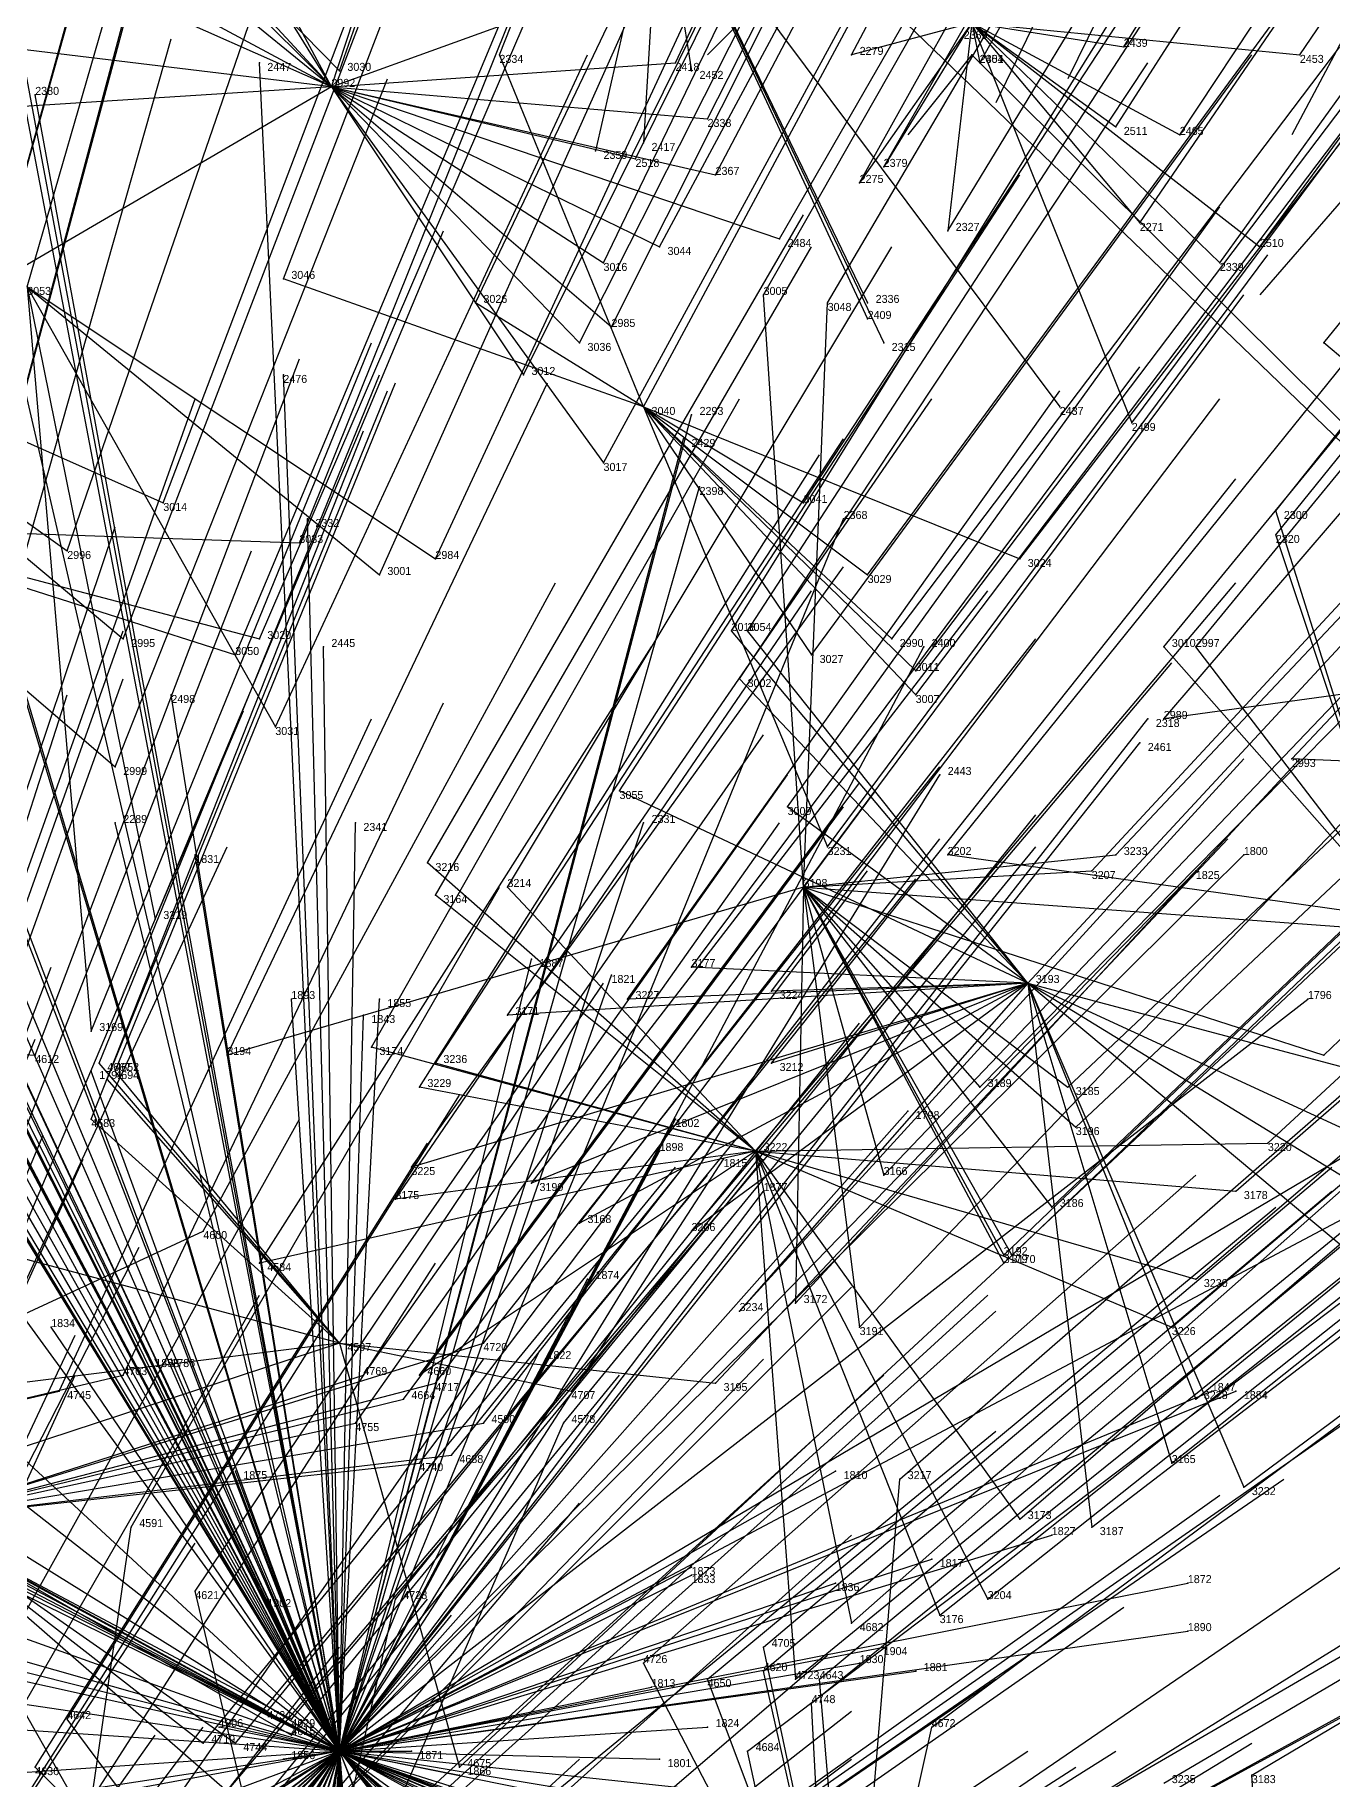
# Model space of a CAD drawing. Extents: x -0.5 to 0.59, y -0.5 to 0.58.
# Drawn here: x 0.089 to 0.251, y 0.1365 to 0.3545 of the extents above; entities that cross this region are included whole.
import ezdxf

# ---------------------------------------------------------------- set-up
doc = ezdxf.new("R2010")
doc.units = 0
for name, color, linetype in [('Facilities', 3, 'CONTINUOUS'), ('Facilities_lines', 3, 'CONTINUOUS'), ('Normals', 1, 'CONTINUOUS'), ('Source_points', 5, 'CONTINUOUS'), ('Text', 3, 'CONTINUOUS')]:
    doc.layers.add(name, color=color, linetype=linetype)

msp = doc.modelspace()

# ---------------------------------------------------------------- linework, layer by layer
at = {"layer": 'Facilities', "color": 3}
for p in [(0.126, 0.348, -0.926), (0.165, 0.308, -0.874), (0.185, 0.248, -0.774), (0.213, 0.236, -0.796), (0.179, 0.215, -0.7), (0.127, 0.191, -0.573), (0.127, 0.14, -1.25)]:
    msp.add_point(p, dxfattribs=at)
at = {"layer": 'Facilities_lines', "color": 3}
for p, q in [((0.126, 0.348, -0.926), (0.094, 0.408, -1.048)), ((0.126, 0.348, -0.926), (0.079, 0.399, -1.017)), ((0.082, 0.396, -1.011), (0.127, 0.35, -0.932)), ((0.126, 0.348, -0.926), (0.097, 0.395, -1.017)), ((0.126, 0.348, -0.926), (0.087, 0.387, -0.99)), ((0.126, 0.348, -0.926), (0.082, 0.384, -0.982)), ((0.126, 0.348, -0.926), (0.063, 0.376, -0.954)), ((0.167, 0.375, -1.25), (0.159, 0.34, -1.25)), ((0.167, 0.375, -1.25), (0.165, 0.341, -1.25)), ((0.167, 0.375, -1.25), (0.195, 0.316, -1.25)), ((0.167, 0.375, -1.25), (0.193, 0.321, -1.25)), ((0.167, 0.375, -1.25), (0.193, 0.319, -1.25)), ((0.167, 0.375, -1.25), (0.217, 0.308, -1.25)), ((0.167, 0.375, -1.25), (0.171, 0.35, -1.25)), ((0.344, 0.215, -1.25), (0.176, 0.377, -1.25)), ((0.126, 0.348, -0.926), (0.087, 0.369, -0.947)), ((0.126, 0.348, -0.926), (0.184, 0.369, -1.03)), ((0.127, 0.14, -1.25), (0.075, 0.365, -1.25)), ((0.127, 0.14, -1.25), (0.085, 0.365, -1.25)), ((0.127, 0.14, -1.25), (0.085, 0.36, -1.25)), ((0.206, 0.356, -1.028), (0.191, 0.352, -1.002)), ((0.206, 0.356, -1.028), (0.192, 0.336, -0.968)), ((0.206, 0.356, -1.028), (0.195, 0.338, -0.976)), ((0.206, 0.356, -1.028), (0.203, 0.33, -0.969)), ((0.206, 0.356, -1.028), (0.227, 0.331, -1.002)), ((0.206, 0.356, -1.028), (0.207, 0.351, -1.019)), ((0.206, 0.356, -1.028), (0.237, 0.326, -1.007)), ((0.206, 0.356, -1.028), (0.225, 0.353, -1.047)), ((0.206, 0.356, -1.028), (0.247, 0.352, -1.075)), ((0.206, 0.356, -1.028), (0.232, 0.342, -1.033)), ((0.206, 0.356, -1.028), (0.226, 0.306, -0.95)), ((0.206, 0.356, -1.028), (0.242, 0.328, -1.02)), ((0.206, 0.356, -1.028), (0.224, 0.343, -1.024)), ((0.126, 0.348, -0.926), (0.068, 0.355, -0.903)), ((0.127, 0.14, -1.25), (0.046, 0.353, -1.25)), ((0.127, 0.14, -1.25), (0.117, 0.351, -1.25)), ((0.126, 0.348, -0.926), (0.169, 0.351, -0.973)), ((0.165, 0.308, -0.874), (0.147, 0.352, -0.953)), ((0.344, 0.215, -1.25), (0.206, 0.352, -1.25)), ((0.126, 0.348, -0.926), (0.066, 0.313, -0.799)), ((0.126, 0.348, -0.926), (0.079, 0.345, -0.886)), ((0.127, 0.14, -1.25), (0.089, 0.347, -1.25)), ((0.126, 0.348, -0.926), (0.174, 0.337, -0.948)), ((0.126, 0.348, -0.926), (0.173, 0.344, -0.962)), ((0.126, 0.348, -0.926), (0.182, 0.329, -0.939)), ((0.126, 0.348, -0.926), (0.164, 0.339, -0.94)), ((0.126, 0.348, -0.926), (0.161, 0.318, -0.891)), ((0.126, 0.348, -0.926), (0.15, 0.312, -0.866)), ((0.126, 0.348, -0.926), (0.16, 0.326, -0.907)), ((0.126, 0.348, -0.926), (0.16, 0.301, -0.852)), ((0.126, 0.348, -0.926), (0.157, 0.316, -0.882)), ((0.126, 0.348, -0.926), (0.167, 0.328, -0.92)), ((0.127, 0.14, -1.25), (0.022, 0.339, -1.25)), ((0.127, 0.14, -1.25), (0.035, 0.336, -1.25)), ((0.127, 0.14, -1.25), (0.053, 0.332, -1.25)), ((0.127, 0.14, -1.25), (0.031, 0.331, -1.25)), ((0.127, 0.14, -1.25), (0.038, 0.33, -1.25)), ((0.088, 0.323, -0.837), (0.139, 0.289, -0.803)), ((0.088, 0.323, -0.837), (0.132, 0.287, -0.79)), ((0.088, 0.323, -0.837), (0.119, 0.268, -0.732)), ((0.088, 0.323, -0.837), (0.096, 0.23, -0.624)), ((0.088, 0.323, -0.837), (0.104, 0.244, -0.664)), ((0.165, 0.308, -0.874), (0.12, 0.324, -0.864)), ((0.165, 0.308, -0.874), (0.144, 0.321, -0.88)), ((0.185, 0.248, -0.774), (0.18, 0.322, -0.922)), ((0.185, 0.248, -0.774), (0.188, 0.321, -0.929)), ((0.051, 0.32, -0.811), (0.1, 0.279, -0.74)), ((0.051, 0.32, -0.811), (0.093, 0.29, -0.761)), ((0.051, 0.32, -0.811), (0.105, 0.296, -0.785)), ((0.127, 0.14, -1.25), (0.024, 0.317, -1.25)), ((0.127, 0.14, -1.25), (0.041, 0.317, -1.25)), ((0.127, 0.14, -1.25), (0.075, 0.314, -1.25)), ((0.295, 0.278, -1.012), (0.25, 0.316, -1.007)), ((0.127, 0.14, -1.25), (0.12, 0.312, -1.25)), ((0.127, 0.14, -1.25), (0.025, 0.31, -1.25)), ((0.165, 0.308, -0.874), (0.212, 0.289, -0.895)), ((0.165, 0.308, -0.874), (0.196, 0.279, -0.852)), ((0.165, 0.308, -0.874), (0.199, 0.272, -0.842)), ((0.165, 0.308, -0.874), (0.199, 0.275, -0.848)), ((0.165, 0.308, -0.874), (0.186, 0.277, -0.834)), ((0.165, 0.308, -0.874), (0.193, 0.287, -0.864)), ((0.165, 0.308, -0.874), (0.185, 0.296, -0.873)), ((0.165, 0.308, -0.874), (0.188, 0.253, -0.787)), ((0.127, 0.14, -1.25), (0.171, 0.307, -1.25)), ((0.127, 0.14, -1.25), (0.078, 0.305, -1.25)), ((0.127, 0.14, -1.25), (0.17, 0.304, -1.25)), ((0.127, 0.14, -1.25), (0.035, 0.303, -1.25)), ((0.127, 0.14, -1.25), (0.172, 0.298, -1.25)), ((0.127, 0.14, -1.25), (0.032, 0.296, -1.25)), ((0.26, 0.244, -0.892), (0.244, 0.295, -0.958)), ((0.064, 0.293, -0.75), (0.099, 0.263, -0.702)), ((0.064, 0.293, -0.75), (0.114, 0.277, -0.749)), ((0.064, 0.293, -0.75), (0.117, 0.279, -0.757)), ((0.064, 0.293, -0.75), (0.122, 0.291, -0.789)), ((0.127, 0.14, -1.25), (0.123, 0.294, -1.25)), ((0.127, 0.14, -1.25), (0.19, 0.294, -1.25)), ((0.127, 0.14, -1.25), (0.045, 0.29, -1.25)), ((0.26, 0.244, -0.892), (0.244, 0.292, -0.951)), ((0.127, 0.14, -1.25), (0.059, 0.281, -1.25)), ((0.213, 0.236, -0.796), (0.176, 0.28, -0.827)), ((0.213, 0.236, -0.796), (0.178, 0.28, -0.829)), ((0.127, 0.14, -1.25), (0.042, 0.279, -1.25)), ((0.127, 0.14, -1.25), (0.069, 0.279, -1.25)), ((0.127, 0.14, -1.25), (0.125, 0.278, -1.25)), ((0.127, 0.14, -1.25), (0.2, 0.278, -1.25)), ((0.295, 0.278, -1.012), (0.23, 0.269, -0.884)), ((0.26, 0.244, -0.892), (0.23, 0.278, -0.903)), ((0.26, 0.244, -0.892), (0.234, 0.278, -0.908)), ((0.213, 0.236, -0.796), (0.177, 0.274, -0.815)), ((0.127, 0.14, -1.25), (0.106, 0.272, -1.25)), ((0.127, 0.14, -1.25), (0.228, 0.269, -1.25)), ((0.127, 0.14, -1.25), (0.227, 0.266, -1.25)), ((0.317, 0.261, -1.028), (0.246, 0.264, -0.901)), ((0.127, 0.14, -1.25), (-0.006, 0.263, -1.25)), ((0.127, 0.14, -1.25), (0.202, 0.262, -1.25)), ((0.213, 0.236, -0.796), (0.162, 0.26, -0.765)), ((0.213, 0.236, -0.796), (0.183, 0.258, -0.79)), ((0.127, 0.14, -1.25), (0.065, 0.257, -1.25)), ((0.127, 0.14, -1.25), (0.099, 0.256, -1.25)), ((0.127, 0.14, -1.25), (0.165, 0.256, -1.25)), ((0.127, 0.14, -1.25), (0.129, 0.256, -1.25)), ((0.127, 0.14, -1.25), (0.067, 0.253, -1.25)), ((0.127, 0.14, -1.25), (0.077, 0.254, -1.25)), ((0.127, 0.14, -1.25), (0.109, 0.252, -1.25)), ((0.127, 0.14, -1.25), (0.24, 0.252, -1.25)), ((0.179, 0.215, -0.7), (0.138, 0.251, -0.716)), ((0.185, 0.248, -0.774), (0.224, 0.252, -0.843)), ((0.26, 0.244, -0.892), (0.203, 0.252, -0.809)), ((0.127, 0.14, -1.25), (0.073, 0.249, -1.25)), ((0.127, 0.14, -1.25), (0.234, 0.25, -1.25)), ((0.185, 0.248, -0.774), (0.221, 0.25, -0.833)), ((0.185, 0.248, -0.774), (0.113, 0.227, -0.634)), ((0.179, 0.215, -0.7), (0.139, 0.247, -0.709)), ((0.179, 0.215, -0.7), (0.148, 0.248, -0.722)), ((0.185, 0.248, -0.774), (0.184, 0.196, -0.673)), ((0.185, 0.248, -0.774), (0.211, 0.202, -0.73)), ((0.185, 0.248, -0.774), (0.21, 0.201, -0.726)), ((0.185, 0.248, -0.774), (0.218, 0.223, -0.78)), ((0.185, 0.248, -0.774), (0.216, 0.208, -0.751)), ((0.185, 0.248, -0.774), (0.207, 0.223, -0.761)), ((0.185, 0.248, -0.774), (0.192, 0.193, -0.68)), ((0.185, 0.248, -0.774), (0.21, 0.202, -0.729)), ((0.185, 0.248, -0.774), (0.195, 0.212, -0.72)), ((0.185, 0.248, -0.774), (0.219, 0.218, -0.771)), ((0.185, 0.248, -0.774), (0.25, 0.227, -0.844)), ((0.185, 0.248, -0.774), (0.253, 0.243, -0.878)), ((0.127, 0.14, -1.25), (0.151, 0.239, -1.25)), ((0.213, 0.236, -0.796), (0.171, 0.238, -0.733)), ((0.127, 0.14, -1.25), (0.078, 0.237, -1.25)), ((0.127, 0.14, -1.25), (0.161, 0.237, -1.25)), ((0.213, 0.236, -0.796), (0.136, 0.213, -0.631)), ((0.213, 0.236, -0.796), (0.148, 0.232, -0.689)), ((0.213, 0.236, -0.796), (0.151, 0.211, -0.649)), ((0.213, 0.236, -0.796), (0.157, 0.206, -0.648)), ((0.213, 0.236, -0.796), (0.163, 0.234, -0.713)), ((0.213, 0.236, -0.796), (0.171, 0.205, -0.668)), ((0.213, 0.236, -0.796), (0.177, 0.195, -0.659)), ((0.213, 0.236, -0.796), (0.181, 0.226, -0.724)), ((0.213, 0.236, -0.796), (0.181, 0.235, -0.742)), ((0.213, 0.236, -0.796), (0.231, 0.176, -0.726)), ((0.213, 0.236, -0.796), (0.256, 0.2, -0.812)), ((0.213, 0.236, -0.796), (0.221, 0.168, -0.694)), ((0.213, 0.236, -0.796), (0.273, 0.22, -0.876)), ((0.213, 0.236, -0.796), (0.265, 0.212, -0.848)), ((0.213, 0.236, -0.796), (0.257, 0.209, -0.828)), ((0.213, 0.236, -0.796), (0.234, 0.184, -0.745)), ((0.213, 0.236, -0.796), (0.24, 0.173, -0.74)), ((0.127, 0.14, -1.25), (0.121, 0.234, -1.25)), ((0.127, 0.14, -1.25), (0.248, 0.234, -1.25)), ((0.127, 0.14, -1.25), (0.132, 0.234, -1.25)), ((0.127, 0.14, -1.25), (0.06, 0.232, -1.25)), ((0.127, 0.14, -1.25), (0.13, 0.232, -1.25)), ((0.036, 0.23, -0.582), (0.089, 0.227, -0.609)), ((0.179, 0.215, -0.7), (0.131, 0.228, -0.657)), ((0.127, 0.14, -1.25), (0.096, 0.225, -1.25)), ((0.127, 0.191, -0.573), (0.097, 0.226, -0.614)), ((0.127, 0.191, -0.573), (0.099, 0.225, -0.614)), ((0.179, 0.215, -0.7), (0.139, 0.226, -0.663)), ((0.127, 0.191, -0.573), (0.098, 0.224, -0.612)), ((0.179, 0.215, -0.7), (0.137, 0.223, -0.655)), ((0.127, 0.14, -1.25), (0.078, 0.22, -1.25)), ((0.127, 0.191, -0.573), (0.096, 0.219, -0.597)), ((0.127, 0.14, -1.25), (0.198, 0.22, -1.25)), ((0.127, 0.14, -1.25), (0.169, 0.219, -1.25)), ((0.127, 0.14, -1.25), (0.257, 0.217, -1.25)), ((0.179, 0.215, -0.7), (0.243, 0.216, -0.812)), ((0.127, 0.14, -1.25), (0.031, 0.215, -1.25)), ((0.179, 0.215, -0.7), (0.117, 0.201, -0.581)), ((0.127, 0.14, -1.25), (0.167, 0.215, -1.25)), ((0.127, 0.14, -1.25), (0.175, 0.214, -1.25)), ((0.179, 0.215, -0.7), (0.134, 0.209, -0.621)), ((0.179, 0.215, -0.7), (0.137, 0.187, -0.58)), ((0.179, 0.215, -0.7), (0.212, 0.169, -0.678)), ((0.179, 0.215, -0.7), (0.202, 0.157, -0.639)), ((0.179, 0.215, -0.7), (0.239, 0.21, -0.796)), ((0.179, 0.215, -0.7), (0.208, 0.159, -0.655)), ((0.179, 0.215, -0.7), (0.231, 0.193, -0.751)), ((0.179, 0.215, -0.7), (0.234, 0.199, -0.768)), ((0.179, 0.215, -0.7), (0.191, 0.156, -0.617)), ((0.179, 0.215, -0.7), (0.184, 0.149, -0.592)), ((0.127, 0.14, -1.25), (0.18, 0.21, -1.25)), ((0.127, 0.14, -1.25), (0.257, 0.209, -1.25)), ((0.041, 0.173, -0.445), (0.11, 0.205, -0.581)), ((0.127, 0.191, -0.573), (0.082, 0.203, -0.549)), ((0.127, 0.14, -1.25), (0.013, 0.202, -1.25)), ((0.127, 0.14, -1.25), (0.158, 0.199, -1.25)), ((0.127, 0.14, -1.25), (0.091, 0.193, -1.25)), ((0.127, 0.14, -1.25), (0.026, 0.19, -1.25)), ((0.127, 0.191, -0.573), (0.051, 0.166, -0.434)), ((0.074, 0.169, -0.462), (0.145, 0.191, -0.599)), ((0.127, 0.191, -0.573), (0.079, 0.185, -0.501)), ((0.127, 0.191, -0.573), (0.174, 0.186, -0.637)), ((0.127, 0.191, -0.573), (0.142, 0.138, -0.496)), ((0.127, 0.191, -0.573), (0.156, 0.185, -0.605)), ((0.127, 0.14, -1.25), (0.152, 0.19, -1.25)), ((0.127, 0.14, -1.25), (0.104, 0.189, -1.25)), ((0.127, 0.14, -1.25), (0.106, 0.189, -1.25)), ((0.041, 0.173, -0.445), (0.1, 0.187, -0.53)), ((0.074, 0.169, -0.462), (0.13, 0.187, -0.569)), ((0.074, 0.169, -0.462), (0.139, 0.186, -0.58)), ((0.041, 0.173, -0.445), (0.092, 0.185, -0.516)), ((0.127, 0.14, -1.25), (0.042, 0.185, -1.25)), ((0.074, 0.169, -0.462), (0.135, 0.184, -0.571)), ((0.127, 0.14, -1.25), (0.236, 0.185, -1.25)), ((0.127, 0.14, -1.25), (0.239, 0.185, -1.25)), ((0.127, 0.14, -1.25), (0.046, 0.182, -1.25)), ((0.074, 0.169, -0.462), (0.145, 0.181, -0.582)), ((0.074, 0.169, -0.462), (0.129, 0.181, -0.555)), ((0.122, 0.105, -0.404), (0.155, 0.181, -0.597)), ((0.074, 0.169, -0.462), (0.141, 0.177, -0.566)), ((0.127, 0.14, -1.25), (0.069, 0.176, -1.25)), ((0.074, 0.169, -0.462), (0.137, 0.176, -0.557)), ((0.127, 0.14, -1.25), (0.114, 0.175, -1.25)), ((0.127, 0.14, -1.25), (0.189, 0.175, -1.25)), ((0.127, 0.14, -1.25), (0.032, 0.174, -1.25)), ((0.191, 0.101, -0.54), (0.197, 0.174, -0.657)), ((0.127, 0.14, -1.25), (0.025, 0.169, -1.25)), ((0.127, 0.14, -1.25), (0.043, 0.17, -1.25)), ((0.127, 0.14, -1.25), (0.068, 0.17, -1.25)), ((0.074, 0.169, -0.462), (0.121, 0.142, -0.466)), ((0.074, 0.169, -0.462), (0.121, 0.144, -0.469)), ((0.074, 0.169, -0.462), (0.113, 0.135, -0.441)), ((0.074, 0.169, -0.462), (0.11, 0.141, -0.449)), ((0.074, 0.169, -0.462), (0.118, 0.145, -0.467)), ((0.074, 0.169, -0.462), (0.114, 0.141, -0.453)), ((0.074, 0.169, -0.462), (0.104, 0.116, -0.389)), ((0.087, 0.072, -0.282), (0.101, 0.168, -0.49)), ((0.127, 0.14, -1.25), (0.216, 0.167, -1.25)), ((0.127, 0.14, -1.25), (0.201, 0.164, -1.25)), ((0.127, 0.14, -1.25), (0.023, 0.163, -1.25)), ((0.127, 0.14, -1.25), (0.171, 0.163, -1.25)), ((0.127, 0.14, -1.25), (0.171, 0.162, -1.25)), ((0.122, 0.105, -0.404), (0.109, 0.16, -0.483)), ((0.127, 0.14, -1.25), (0.189, 0.161, -1.25)), ((0.127, 0.14, -1.25), (0.233, 0.161, -1.25)), ((0.127, 0.14, -1.25), (0.118, 0.159, -1.25)), ((0.122, 0.105, -0.404), (0.134, 0.159, -0.52)), ((0.127, 0.14, -1.25), (0.233, 0.155, -1.25)), ((0.127, 0.14, -1.25), (0.039, 0.153, -1.25)), ((0.127, 0.14, -1.25), (0.195, 0.153, -1.25)), ((0.191, 0.101, -0.54), (0.18, 0.153, -0.591)), ((0.127, 0.14, -1.25), (0.079, 0.152, -1.25)), ((0.127, 0.14, -1.25), (0.192, 0.151, -1.25)), ((0.191, 0.101, -0.54), (0.165, 0.151, -0.559)), ((0.127, 0.14, -1.25), (0.199, 0.15, -1.25)), ((0.191, 0.101, -0.54), (0.173, 0.149, -0.57)), ((0.191, 0.101, -0.54), (0.18, 0.15, -0.587)), ((0.191, 0.101, -0.54), (0.187, 0.149, -0.597)), ((0.127, 0.14, -1.25), (0.006, 0.148, -1.25)), ((0.127, 0.14, -1.25), (0.166, 0.148, -1.25)), ((0.122, 0.105, -0.404), (0.093, 0.144, -0.429)), ((0.189, 0.089, -0.523), (0.186, 0.146, -0.591)), ((0.127, 0.14, -1.25), (0.112, 0.143, -1.25)), ((0.127, 0.14, -1.25), (0.173, 0.143, -1.25)), ((0.189, 0.089, -0.523), (0.201, 0.143, -0.616)), ((0.127, 0.14, -1.25), (0.006, 0.023, -1.25)), ((0.127, 0.14, -1.25), (0.009, 0.122, -1.25)), ((0.127, 0.14, -1.25), (0.013, 0.119, -1.25)), ((0.127, 0.14, -1.25), (0.024, 0.133, -1.25)), ((0.127, 0.14, -1.25), (0.025, 0.061, -1.25)), ((0.127, 0.14, -1.25), (0.03, 0.104, -1.25)), ((0.127, 0.14, -1.25), (0.035, 0.084, -1.25)), ((0.127, 0.14, -1.25), (0.037, 0.037, -1.25)), ((0.127, 0.14, -1.25), (0.038, 0.051, -1.25)), ((0.127, 0.14, -1.25), (0.039, 0.035, -1.25)), ((0.127, 0.14, -1.25), (0.042, 0.075, -1.25)), ((0.127, 0.14, -1.25), (0.052, 0.006, -1.25)), ((0.127, 0.14, -1.25), (0.06, 0.097, -1.25)), ((0.127, 0.14, -1.25), (0.07, 0.045, -1.25)), ((0.127, 0.14, -1.25), (0.073, 0.069, -1.25)), ((0.127, 0.14, -1.25), (0.081, 0.067, -1.25)), ((0.127, 0.14, -1.25), (0.082, 0.101, -1.25)), ((0.127, 0.14, -1.25), (0.083, 0.043, -1.25)), ((0.127, 0.14, -1.25), (0.086, 0.104, -1.25)), ((0.127, 0.14, -1.25), (0.086, 0.006, -1.25)), ((0.127, 0.14, -1.25), (0.088, 0.049, -1.25)), ((0.127, 0.14, -1.25), (0.091, 0.121, -1.25)), ((0.127, 0.14, -1.25), (0.103, 0.066, -1.25)), ((0.127, 0.14, -1.25), (0.105, 0.021, -1.25)), ((0.127, 0.14, -1.25), (0.112, 0.028, -1.25)), ((0.127, 0.14, -1.25), (0.114, 0.056, -1.25)), ((0.127, 0.14, -1.25), (0.116, 0.058, -1.25)), ((0.127, 0.14, -1.25), (0.118, 0.011, -1.25)), ((0.127, 0.14, -1.25), (0.12, 0.019, -1.25)), ((0.127, 0.14, -1.25), (0.12, 0.139, -1.25)), ((0.127, 0.14, -1.25), (0.124, 0.05, -1.25)), ((0.127, 0.14, -1.25), (0.146, 0.124, -1.25)), ((0.127, 0.14, -1.25), (0.24, 0.016, -1.25)), ((0.127, 0.14, -1.25), (0.253, 0.024, -1.25)), ((0.127, 0.14, -1.25), (0.247, 0.12, -1.25)), ((0.127, 0.14, -1.25), (0.128, 0.103, -1.25)), ((0.127, 0.14, -1.25), (0.167, 0.139, -1.25)), ((0.127, 0.14, -1.25), (0.206, 0.124, -1.25)), ((0.127, 0.14, -1.25), (0.243, 0.006, -1.25)), ((0.127, 0.14, -1.25), (0.24, 0.042, -1.25)), ((0.127, 0.14, -1.25), (0.202, 0.111, -1.25)), ((0.127, 0.14, -1.25), (0.224, 0.09, -1.25)), ((0.127, 0.14, -1.25), (0.137, 0.008, -1.25)), ((0.127, 0.14, -1.25), (0.128, 0.09, -1.25)), ((0.127, 0.14, -1.25), (0.128, 0.081, -1.25)), ((0.127, 0.14, -1.25), (0.15, 0.083, -1.25)), ((0.127, 0.14, -1.25), (0.138, 0.112, -1.25)), ((0.127, 0.14, -1.25), (0.229, 0.108, -1.25)), ((0.127, 0.14, -1.25), (0.142, 0.137, -1.25)), ((0.127, 0.14, -1.25), (0.136, 0.14, -1.25)), ((0.127, 0.14, -1.25), (0.213, 0.093, -1.25)), ((0.127, 0.14, -1.25), (0.235, 0.095, -1.25)), ((0.127, 0.14, -1.25), (0.131, 0.056, -1.25)), ((0.127, 0.14, -1.25), (0.254, 0.048, -1.25)), ((0.127, 0.14, -1.25), (0.185, 0.118, -1.25)), ((0.127, 0.14, -1.25), (0.257, 0.085, -1.25)), ((0.127, 0.14, -1.25), (0.157, 0.105, -1.25)), ((0.127, 0.14, -1.25), (0.173, 0.081, -1.25)), ((0.127, 0.14, -1.25), (0.17, 0.125, -1.25)), ((0.127, 0.14, -1.25), (0.212, 0.109, -1.25)), ((0.127, 0.14, -1.25), (0.236, 0.033, -1.25)), ((0.127, 0.14, -1.25), (0.221, 0.13, -1.25)), ((0.127, 0.14, -1.25), (0.127, 0.028, -1.25)), ((0.127, 0.14, -1.25), (0.253, 0.029, -1.25)), ((0.127, 0.14, -1.25), (0.216, 0.097, -1.25)), ((0.127, 0.14, -1.25), (0.194, 0.057, -1.25)), ((0.127, 0.14, -1.25), (0.21, 0.102, -1.25)), ((0.189, 0.089, -0.523), (0.178, 0.14, -0.567)), ((0.122, 0.105, -0.404), (0.089, 0.138, -0.41)), ((0.245, 0.071, -0.639), (0.241, 0.137, -0.692))]:
    msp.add_line(p, q, dxfattribs=at)
at = {"layer": 'Normals', "color": 1}
for p, q in [((0.126, 0.348, -0.926), (0.155, 0.436, -0.888)), ((0.127, 0.35, -0.932), (0.158, 0.438, -0.895)), ((0.147, 0.352, -0.953), (0.181, 0.438, -0.916)), ((0.169, 0.351, -0.973), (0.208, 0.435, -0.937)), ((0.191, 0.352, -1.002), (0.234, 0.434, -0.965)), ((0.207, 0.351, -1.019), (0.253, 0.432, -0.982)), ((0.225, 0.353, -1.047), (0.274, 0.432, -1.01)), ((0.247, 0.352, -1.075), (0.299, 0.429, -1.037)), ((0.173, 0.344, -0.962), (0.215, 0.427, -0.925)), ((0.164, 0.339, -0.94), (0.205, 0.422, -0.902)), ((0.224, 0.343, -1.024), (0.274, 0.421, -0.986)), ((0.086, 0.331, -0.854), (0.111, 0.42, -0.817)), ((0.174, 0.337, -0.948), (0.217, 0.419, -0.911)), ((0.232, 0.342, -1.033), (0.283, 0.419, -0.995)), ((0.192, 0.336, -0.968), (0.237, 0.417, -0.929)), ((0.195, 0.338, -0.976), (0.241, 0.418, -0.938)), ((0.084, 0.324, -0.837), (0.109, 0.414, -0.801)), ((0.088, 0.323, -0.837), (0.114, 0.413, -0.801)), ((0.12, 0.324, -0.864), (0.153, 0.41, -0.825)), ((0.167, 0.328, -0.92), (0.211, 0.41, -0.883)), ((0.16, 0.326, -0.907), (0.2, 0.409, -0.869)), ((0.182, 0.329, -0.939), (0.228, 0.409, -0.902)), ((0.203, 0.33, -0.969), (0.251, 0.409, -0.93)), ((0.238, 0.406, -1.25), (0.209, 0.346, -1.175)), ((0.227, 0.331, -1.002), (0.279, 0.407, -0.965)), ((0.144, 0.321, -0.88), (0.184, 0.405, -0.843)), ((0.18, 0.322, -0.922), (0.226, 0.403, -0.886)), ((0.242, 0.328, -1.02), (0.297, 0.403, -0.982)), ((0.157, 0.316, -0.882), (0.199, 0.399, -0.844)), ((0.161, 0.318, -0.891), (0.202, 0.4, -0.852)), ((0.188, 0.321, -0.929), (0.235, 0.401, -0.892)), ((0.237, 0.326, -1.007), (0.291, 0.401, -0.969)), ((0.15, 0.312, -0.866), (0.191, 0.395, -0.828)), ((0.241, 0.396, -1.25), (0.218, 0.349, -1.165)), ((0.272, 0.391, -1.25), (0.246, 0.342, -1.167)), ((0.085, 0.3, -0.779), (0.109, 0.39, -0.743)), ((0.165, 0.308, -0.874), (0.209, 0.39, -0.836)), ((0.25, 0.316, -1.007), (0.308, 0.388, -0.969)), ((0.105, 0.296, -0.785), (0.138, 0.383, -0.748)), ((0.16, 0.301, -0.852), (0.204, 0.382, -0.814)), ((0.226, 0.306, -0.95), (0.281, 0.38, -0.912)), ((0.122, 0.291, -0.789), (0.157, 0.378, -0.753)), ((0.093, 0.29, -0.761), (0.123, 0.377, -0.723)), ((0.139, 0.289, -0.803), (0.178, 0.373, -0.765)), ((0.185, 0.296, -0.873), (0.236, 0.374, -0.837)), ((0.132, 0.287, -0.79), (0.17, 0.372, -0.753)), ((0.281, 0.367, -1.25), (0.242, 0.322, -1.17)), ((0.244, 0.295, -0.958), (0.302, 0.368, -0.92)), ((0.1, 0.279, -0.74), (0.133, 0.365, -0.702)), ((0.117, 0.279, -0.757), (0.154, 0.365, -0.72)), ((0.078, 0.274, -0.713), (0.102, 0.363, -0.674)), ((0.114, 0.277, -0.749), (0.15, 0.363, -0.713)), ((0.193, 0.287, -0.864), (0.248, 0.362, -0.827)), ((0.212, 0.289, -0.895), (0.269, 0.363, -0.859)), ((0.244, 0.292, -0.951), (0.302, 0.364, -0.913)), ((0.176, 0.28, -0.827), (0.225, 0.359, -0.789)), ((0.177, 0.356, -1.25), (0.173, 0.352, -1.15)), ((0.178, 0.28, -0.829), (0.228, 0.357, -0.791)), ((0.081, 0.266, -0.694), (0.106, 0.354, -0.656)), ((0.117, 0.351, -1.25), (0.117, 0.351, -1.15)), ((0.119, 0.268, -0.732), (0.158, 0.352, -0.695)), ((0.177, 0.274, -0.815), (0.228, 0.351, -0.778)), ((0.186, 0.277, -0.834), (0.241, 0.352, -0.797)), ((0.196, 0.279, -0.852), (0.252, 0.353, -0.816)), ((0.206, 0.352, -1.25), (0.198, 0.342, -1.151)), ((0.099, 0.263, -0.702), (0.133, 0.349, -0.664)), ((0.171, 0.35, -1.25), (0.171, 0.35, -1.15)), ((0.199, 0.275, -0.848), (0.255, 0.349, -0.811)), ((0.23, 0.278, -0.903), (0.289, 0.35, -0.866)), ((0.234, 0.278, -0.908), (0.293, 0.35, -0.871)), ((0.089, 0.347, -1.25), (0.089, 0.347, -1.15)), ((0.199, 0.272, -0.842), (0.255, 0.346, -0.806)), ((0.165, 0.341, -1.25), (0.165, 0.341, -1.15)), ((0.159, 0.34, -1.25), (0.159, 0.34, -1.15)), ((0.23, 0.269, -0.884), (0.29, 0.339, -0.846)), ((0.162, 0.26, -0.765), (0.212, 0.337, -0.727)), ((0.138, 0.251, -0.716), (0.185, 0.332, -0.68)), ((0.183, 0.258, -0.79), (0.237, 0.333, -0.752)), ((0.104, 0.244, -0.664), (0.14, 0.33, -0.627)), ((0.246, 0.264, -0.901), (0.309, 0.331, -0.863)), ((0.139, 0.247, -0.709), (0.186, 0.328, -0.673)), ((0.148, 0.248, -0.722), (0.196, 0.328, -0.686)), ((0.188, 0.253, -0.787), (0.243, 0.327, -0.749)), ((0.203, 0.252, -0.809), (0.261, 0.324, -0.772)), ((0.185, 0.248, -0.774), (0.24, 0.322, -0.736)), ((0.193, 0.321, -1.25), (0.193, 0.321, -1.15)), ((0.193, 0.319, -1.25), (0.193, 0.319, -1.15)), ((0.224, 0.252, -0.843), (0.288, 0.32, -0.807)), ((0.221, 0.25, -0.833), (0.284, 0.318, -0.796)), ((0.089, 0.227, -0.609), (0.122, 0.314, -0.572)), ((0.096, 0.23, -0.624), (0.131, 0.316, -0.587)), ((0.195, 0.316, -1.25), (0.195, 0.316, -1.15)), ((0.097, 0.226, -0.614), (0.132, 0.312, -0.577)), ((0.12, 0.312, -1.25), (0.12, 0.312, -1.15)), ((0.171, 0.238, -0.733), (0.227, 0.313, -0.696)), ((0.098, 0.224, -0.612), (0.133, 0.31, -0.575)), ((0.099, 0.225, -0.614), (0.134, 0.311, -0.577)), ((0.113, 0.227, -0.634), (0.153, 0.311, -0.597)), ((0.163, 0.234, -0.713), (0.217, 0.31, -0.677)), ((0.078, 0.222, -0.588), (0.109, 0.309, -0.55)), ((0.131, 0.228, -0.657), (0.177, 0.309, -0.62)), ((0.148, 0.232, -0.689), (0.201, 0.309, -0.652)), ((0.181, 0.235, -0.742), (0.237, 0.309, -0.705)), ((0.217, 0.308, -1.25), (0.217, 0.308, -1.15)), ((0.171, 0.307, -1.25), (0.171, 0.307, -1.15)), ((0.096, 0.219, -0.597), (0.13, 0.305, -0.56)), ((0.139, 0.226, -0.663), (0.19, 0.304, -0.627)), ((0.17, 0.304, -1.25), (0.17, 0.304, -1.15)), ((0.213, 0.236, -0.796), (0.277, 0.305, -0.76)), ((0.137, 0.223, -0.655), (0.187, 0.302, -0.618)), ((0.181, 0.226, -0.724), (0.239, 0.299, -0.687)), ((0.172, 0.298, -1.25), (0.172, 0.298, -1.15)), ((0.069, 0.204, -0.538), (0.099, 0.293, -0.503)), ((0.123, 0.294, -1.25), (0.123, 0.294, -1.15)), ((0.19, 0.294, -1.25), (0.19, 0.294, -1.15)), ((0.082, 0.203, -0.549), (0.116, 0.29, -0.512)), ((0.25, 0.227, -0.844), (0.317, 0.291, -0.805)), ((0.136, 0.213, -0.631), (0.19, 0.288, -0.593)), ((0.207, 0.223, -0.761), (0.272, 0.289, -0.724)), ((0.11, 0.205, -0.581), (0.154, 0.286, -0.542)), ((0.179, 0.215, -0.7), (0.239, 0.286, -0.662)), ((0.218, 0.223, -0.78), (0.286, 0.287, -0.744)), ((0.134, 0.209, -0.621), (0.186, 0.285, -0.583)), ((0.151, 0.211, -0.649), (0.208, 0.285, -0.612)), ((0.069, 0.193, -0.512), (0.1, 0.28, -0.475)), ((0.219, 0.218, -0.771), (0.286, 0.281, -0.734)), ((0.117, 0.201, -0.581), (0.166, 0.278, -0.541)), ((0.125, 0.278, -1.25), (0.125, 0.278, -1.15)), ((0.157, 0.206, -0.648), (0.214, 0.279, -0.61)), ((0.195, 0.212, -0.72), (0.259, 0.279, -0.683)), ((0.2, 0.278, -1.25), (0.2, 0.278, -1.15)), ((0.243, 0.216, -0.812), (0.311, 0.279, -0.775)), ((0.171, 0.205, -0.668), (0.231, 0.276, -0.629)), ((0.069, 0.188, -0.5), (0.1, 0.274, -0.46)), ((0.065, 0.185, -0.491), (0.093, 0.272, -0.45)), ((0.1, 0.187, -0.53), (0.14, 0.271, -0.493)), ((0.106, 0.272, -1.25), (0.106, 0.272, -1.15)), ((0.216, 0.208, -0.751), (0.283, 0.272, -0.713)), ((0.239, 0.21, -0.796), (0.309, 0.271, -0.758)), ((0.079, 0.185, -0.501), (0.115, 0.27, -0.464)), ((0.092, 0.185, -0.516), (0.131, 0.269, -0.478)), ((0.228, 0.269, -1.25), (0.228, 0.269, -1.15)), ((0.127, 0.191, -0.573), (0.18, 0.267, -0.534)), ((0.21, 0.202, -0.729), (0.277, 0.266, -0.692)), ((0.227, 0.266, -1.25), (0.227, 0.266, -1.15)), ((0.177, 0.195, -0.659), (0.24, 0.264, -0.621)), ((0.184, 0.196, -0.673), (0.247, 0.264, -0.635)), ((0.21, 0.201, -0.726), (0.277, 0.265, -0.689)), ((0.211, 0.202, -0.73), (0.278, 0.265, -0.692)), ((0.13, 0.187, -0.569), (0.183, 0.262, -0.53)), ((0.145, 0.191, -0.599), (0.202, 0.263, -0.561)), ((0.202, 0.262, -1.25), (0.202, 0.262, -1.15)), ((0.137, 0.187, -0.58), (0.192, 0.261, -0.541)), ((0.139, 0.186, -0.58), (0.194, 0.26, -0.541)), ((0.192, 0.193, -0.68), (0.256, 0.26, -0.642)), ((0.135, 0.184, -0.571), (0.19, 0.258, -0.533)), ((0.234, 0.199, -0.768), (0.304, 0.259, -0.731)), ((0.099, 0.256, -1.25), (0.099, 0.256, -1.15)), ((0.129, 0.256, -1.25), (0.129, 0.256, -1.15)), ((0.129, 0.181, -0.555), (0.182, 0.256, -0.516)), ((0.156, 0.185, -0.605), (0.214, 0.257, -0.567)), ((0.165, 0.256, -1.25), (0.165, 0.256, -1.15)), ((0.074, 0.169, -0.462), (0.113, 0.253, -0.424)), ((0.145, 0.181, -0.582), (0.202, 0.254, -0.543)), ((0.155, 0.181, -0.597), (0.214, 0.253, -0.56)), ((0.174, 0.186, -0.637), (0.238, 0.254, -0.6)), ((0.231, 0.193, -0.751), (0.302, 0.253, -0.714)), ((0.109, 0.252, -1.25), (0.109, 0.252, -1.15)), ((0.24, 0.252, -1.25), (0.24, 0.252, -1.15)), ((0.137, 0.176, -0.557), (0.193, 0.25, -0.519)), ((0.141, 0.177, -0.566), (0.199, 0.249, -0.528)), ((0.234, 0.25, -1.25), (0.234, 0.25, -1.15)), ((0.101, 0.168, -0.49), (0.147, 0.248, -0.452)), ((0.234, 0.184, -0.745), (0.306, 0.243, -0.708)), ((0.058, 0.151, -0.404), (0.091, 0.238, -0.368)), ((0.151, 0.239, -1.25), (0.151, 0.239, -1.15)), ((0.109, 0.16, -0.483), (0.16, 0.236, -0.444)), ((0.161, 0.237, -1.25), (0.161, 0.237, -1.15)), ((0.121, 0.234, -1.25), (0.121, 0.234, -1.15)), ((0.132, 0.234, -1.25), (0.132, 0.234, -1.15)), ((0.197, 0.174, -0.657), (0.267, 0.235, -0.62)), ((0.231, 0.176, -0.726), (0.304, 0.234, -0.689)), ((0.248, 0.234, -1.25), (0.248, 0.234, -1.15)), ((0.13, 0.232, -1.25), (0.13, 0.232, -1.15)), ((0.053, 0.142, -0.38), (0.089, 0.229, -0.344)), ((0.134, 0.159, -0.52), (0.192, 0.231, -0.483)), ((0.212, 0.169, -0.678), (0.283, 0.23, -0.641)), ((0.24, 0.173, -0.74), (0.314, 0.228, -0.702)), ((0.096, 0.225, -1.25), (0.096, 0.225, -1.15)), ((0.221, 0.168, -0.694), (0.294, 0.224, -0.656)), ((0.093, 0.144, -0.429), (0.142, 0.222, -0.391)), ((0.077, 0.138, -0.394), (0.122, 0.219, -0.358)), ((0.169, 0.219, -1.25), (0.169, 0.219, -1.15)), ((0.198, 0.22, -1.25), (0.198, 0.22, -1.15)), ((0.054, 0.131, -0.356), (0.09, 0.217, -0.318)), ((0.089, 0.138, -0.41), (0.138, 0.216, -0.372)), ((0.118, 0.145, -0.467), (0.177, 0.217, -0.43)), ((0.191, 0.156, -0.617), (0.26, 0.217, -0.579)), ((0.208, 0.159, -0.655), (0.281, 0.217, -0.617)), ((0.057, 0.13, -0.354), (0.095, 0.214, -0.316)), ((0.121, 0.144, -0.469), (0.181, 0.215, -0.433)), ((0.121, 0.142, -0.466), (0.18, 0.214, -0.429)), ((0.167, 0.215, -1.25), (0.167, 0.215, -1.15)), ((0.175, 0.214, -1.25), (0.175, 0.214, -1.15)), ((0.202, 0.157, -0.639), (0.275, 0.215, -0.603)), ((0.11, 0.141, -0.449), (0.169, 0.213, -0.41)), ((0.114, 0.141, -0.453), (0.173, 0.212, -0.415)), ((0.165, 0.151, -0.559), (0.234, 0.212, -0.52)), ((0.18, 0.153, -0.591), (0.251, 0.213, -0.553)), ((0.18, 0.21, -1.25), (0.18, 0.21, -1.15)), ((0.18, 0.15, -0.587), (0.251, 0.21, -0.548)), ((0.173, 0.149, -0.57), (0.244, 0.208, -0.532)), ((0.184, 0.149, -0.592), (0.256, 0.208, -0.554)), ((0.187, 0.149, -0.597), (0.258, 0.208, -0.558)), ((0.113, 0.135, -0.441), (0.173, 0.206, -0.403)), ((0.06, 0.121, -0.339), (0.102, 0.203, -0.298)), ((0.186, 0.146, -0.591), (0.258, 0.204, -0.552)), ((0.089, 0.123, -0.38), (0.139, 0.201, -0.343)), ((0.142, 0.138, -0.496), (0.21, 0.201, -0.458)), ((0.158, 0.199, -1.25), (0.158, 0.199, -1.15)), ((0.071, 0.117, -0.342), (0.117, 0.197, -0.304)), ((0.125, 0.132, -0.455), (0.191, 0.198, -0.419)), ((0.139, 0.134, -0.482), (0.208, 0.197, -0.446)), ((0.201, 0.143, -0.616), (0.275, 0.198, -0.578)), ((0.14, 0.133, -0.482), (0.209, 0.195, -0.446)), ((0.178, 0.14, -0.567), (0.252, 0.196, -0.529)), ((0.055, 0.109, -0.306), (0.094, 0.192, -0.264)), ((0.075, 0.114, -0.342), (0.125, 0.193, -0.305)), ((0.091, 0.193, -1.25), (0.091, 0.193, -1.15)), ((0.152, 0.19, -1.25), (0.152, 0.19, -1.15)), ((0.092, 0.113, -0.363), (0.145, 0.189, -0.326)), ((0.104, 0.189, -1.25), (0.104, 0.189, -1.15)), ((0.106, 0.189, -1.25), (0.106, 0.189, -1.15)), ((0.116, 0.123, -0.421), (0.18, 0.189, -0.383)), ((0.056, 0.104, -0.296), (0.094, 0.187, -0.255)), ((0.104, 0.116, -0.389), (0.162, 0.187, -0.349)), ((0.127, 0.125, -0.445), (0.195, 0.187, -0.406)), ((0.236, 0.185, -1.25), (0.236, 0.185, -1.15)), ((0.239, 0.185, -1.25), (0.239, 0.185, -1.15)), ((0.241, 0.137, -0.692), (0.32, 0.184, -0.653)), ((0.178, 0.129, -0.549), (0.254, 0.182, -0.512)), ((0.23, 0.136, -0.668), (0.31, 0.183, -0.632)), ((0.137, 0.121, -0.457), (0.209, 0.18, -0.42)), ((0.198, 0.126, -0.588), (0.274, 0.178, -0.548)), ((0.213, 0.129, -0.623), (0.292, 0.178, -0.586)), ((0.114, 0.175, -1.25), (0.114, 0.175, -1.15)), ((0.189, 0.175, -1.25), (0.189, 0.175, -1.15)), ((0.168, 0.121, -0.519), (0.245, 0.174, -0.482)), ((0.224, 0.129, -0.647), (0.306, 0.174, -0.611)), ((0.226, 0.13, -0.65), (0.307, 0.174, -0.613)), ((0.097, 0.1, -0.348), (0.157, 0.171, -0.311)), ((0.161, 0.118, -0.499), (0.237, 0.172, -0.463)), ((0.058, 0.088, -0.264), (0.109, 0.166, -0.227)), ((0.122, 0.105, -0.404), (0.191, 0.167, -0.364)), ((0.216, 0.167, -1.25), (0.216, 0.167, -1.15)), ((0.201, 0.164, -1.25), (0.201, 0.164, -1.15)), ((0.171, 0.163, -1.25), (0.171, 0.163, -1.15)), ((0.171, 0.162, -1.25), (0.171, 0.162, -1.15)), ((0.189, 0.161, -1.25), (0.189, 0.161, -1.15)), ((0.233, 0.161, -1.25), (0.233, 0.161, -1.15)), ((0.079, 0.087, -0.294), (0.138, 0.159, -0.257)), ((0.082, 0.085, -0.294), (0.141, 0.157, -0.258)), ((0.118, 0.159, -1.25), (0.118, 0.159, -1.15)), ((0.149, 0.105, -0.456), (0.225, 0.158, -0.418)), ((0.18, 0.11, -0.528), (0.261, 0.157, -0.493)), ((0.233, 0.155, -1.25), (0.233, 0.155, -1.15)), ((0.07, 0.08, -0.265), (0.127, 0.153, -0.228)), ((0.195, 0.153, -1.25), (0.195, 0.153, -1.15)), ((0.118, 0.092, -0.373), (0.188, 0.152, -0.335)), ((0.192, 0.151, -1.25), (0.192, 0.151, -1.15)), ((0.133, 0.097, -0.411), (0.209, 0.149, -0.374)), ((0.199, 0.15, -1.25), (0.199, 0.15, -1.15)), ((0.166, 0.148, -1.25), (0.166, 0.148, -1.15)), ((0.118, 0.088, -0.369), (0.191, 0.145, -0.329)), ((0.051, 0.067, -0.21), (0.104, 0.142, -0.17)), ((0.054, 0.069, -0.22), (0.11, 0.143, -0.181)), ((0.112, 0.143, -1.25), (0.112, 0.143, -1.15)), ((0.173, 0.143, -1.25), (0.173, 0.143, -1.15)), ((0.127, 0.14, -1.25), (0.127, 0.14, -1.15)), ((0.136, 0.14, -1.25), (0.136, 0.14, -1.15)), ((0.136, 0.089, -0.406), (0.213, 0.14, -0.368)), ((0.146, 0.091, -0.43), (0.224, 0.14, -0.39)), ((0.162, 0.093, -0.466), (0.241, 0.141, -0.428)), ((0.088, 0.076, -0.291), (0.157, 0.139, -0.256)), ((0.117, 0.084, -0.36), (0.191, 0.139, -0.321)), ((0.12, 0.139, -1.25), (0.12, 0.139, -1.15)), ((0.141, 0.088, -0.417), (0.219, 0.138, -0.378)), ((0.167, 0.139, -1.25), (0.167, 0.139, -1.15)), ((0.142, 0.137, -1.25), (0.142, 0.137, -1.15))]:
    msp.add_line(p, q, dxfattribs=at)
at = {"layer": 'Source_points', "color": 5}
for p in [(0.117, 0.351, -1.25), (0.147, 0.352, -0.953), (0.169, 0.351, -0.973), (0.191, 0.352, -1.002), (0.206, 0.352, -1.25), (0.207, 0.351, -1.019), (0.225, 0.353, -1.047), (0.247, 0.352, -1.075), (0.127, 0.35, -0.932), (0.171, 0.35, -1.25), (0.089, 0.347, -1.25), (0.173, 0.344, -0.962), (0.224, 0.343, -1.024), (0.165, 0.341, -1.25), (0.232, 0.342, -1.033), (0.159, 0.34, -1.25), (0.164, 0.339, -0.94), (0.195, 0.338, -0.976), (0.174, 0.337, -0.948), (0.192, 0.336, -0.968), (0.203, 0.33, -0.969), (0.227, 0.331, -1.002), (0.167, 0.328, -0.92), (0.182, 0.329, -0.939), (0.242, 0.328, -1.02), (0.16, 0.326, -0.907), (0.237, 0.326, -1.007), (0.12, 0.324, -0.864), (0.144, 0.321, -0.88), (0.18, 0.322, -0.922), (0.188, 0.321, -0.929), (0.193, 0.321, -1.25), (0.193, 0.319, -1.25), (0.161, 0.318, -0.891), (0.157, 0.316, -0.882), (0.195, 0.316, -1.25), (0.25, 0.316, -1.007), (0.12, 0.312, -1.25), (0.15, 0.312, -0.866), (0.217, 0.308, -1.25), (0.171, 0.307, -1.25), (0.226, 0.306, -0.95), (0.17, 0.304, -1.25), (0.16, 0.301, -0.852), (0.172, 0.298, -1.25), (0.105, 0.296, -0.785), (0.185, 0.296, -0.873), (0.244, 0.295, -0.958), (0.123, 0.294, -1.25), (0.19, 0.294, -1.25), (0.093, 0.29, -0.761), (0.122, 0.291, -0.789), (0.244, 0.292, -0.951), (0.139, 0.289, -0.803), (0.212, 0.289, -0.895), (0.132, 0.287, -0.79), (0.193, 0.287, -0.864), (0.176, 0.28, -0.827), (0.178, 0.28, -0.829), (0.1, 0.279, -0.74), (0.114, 0.277, -0.749), (0.117, 0.279, -0.757), (0.125, 0.278, -1.25), (0.186, 0.277, -0.834), (0.196, 0.279, -0.852), (0.2, 0.278, -1.25), (0.23, 0.278, -0.903), (0.234, 0.278, -0.908), (0.199, 0.275, -0.848), (0.177, 0.274, -0.815), (0.106, 0.272, -1.25), (0.199, 0.272, -0.842), (0.228, 0.269, -1.25), (0.23, 0.269, -0.884), (0.119, 0.268, -0.732), (0.227, 0.266, -1.25), (0.246, 0.264, -0.901), (0.099, 0.263, -0.702), (0.202, 0.262, -1.25), (0.162, 0.26, -0.765), (0.183, 0.258, -0.79), (0.099, 0.256, -1.25), (0.129, 0.256, -1.25), (0.165, 0.256, -1.25), (0.188, 0.253, -0.787), (0.109, 0.252, -1.25), (0.138, 0.251, -0.716), (0.203, 0.252, -0.809), (0.224, 0.252, -0.843), (0.24, 0.252, -1.25), (0.221, 0.25, -0.833), (0.234, 0.25, -1.25), (0.139, 0.247, -0.709), (0.148, 0.248, -0.722), (0.104, 0.244, -0.664), (0.151, 0.239, -1.25), (0.171, 0.238, -0.733), (0.161, 0.237, -1.25), (0.121, 0.234, -1.25), (0.132, 0.234, -1.25), (0.163, 0.234, -0.713), (0.181, 0.235, -0.742), (0.248, 0.234, -1.25), (0.13, 0.232, -1.25), (0.148, 0.232, -0.689), (0.096, 0.23, -0.624), (0.089, 0.227, -0.609), (0.113, 0.227, -0.634), (0.131, 0.228, -0.657), (0.25, 0.227, -0.844), (0.096, 0.225, -1.25), (0.097, 0.226, -0.614), (0.099, 0.225, -0.614), (0.139, 0.226, -0.663), (0.181, 0.226, -0.724), (0.098, 0.224, -0.612), (0.137, 0.223, -0.655), (0.207, 0.223, -0.761), (0.218, 0.223, -0.78), (0.096, 0.219, -0.597), (0.169, 0.219, -1.25), (0.198, 0.22, -1.25), (0.219, 0.218, -0.771), (0.243, 0.216, -0.812), (0.167, 0.215, -1.25), (0.175, 0.214, -1.25), (0.136, 0.213, -0.631), (0.195, 0.212, -0.72), (0.151, 0.211, -0.649), (0.18, 0.21, -1.25), (0.239, 0.21, -0.796), (0.134, 0.209, -0.621), (0.216, 0.208, -0.751), (0.11, 0.205, -0.581), (0.157, 0.206, -0.648), (0.171, 0.205, -0.668), (0.117, 0.201, -0.581), (0.21, 0.202, -0.729), (0.21, 0.201, -0.726), (0.211, 0.202, -0.73), (0.158, 0.199, -1.25), (0.234, 0.199, -0.768), (0.177, 0.195, -0.659), (0.184, 0.196, -0.673), (0.091, 0.193, -1.25), (0.192, 0.193, -0.68), (0.231, 0.193, -0.751), (0.145, 0.191, -0.599), (0.152, 0.19, -1.25), (0.104, 0.189, -1.25), (0.106, 0.189, -1.25), (0.1, 0.187, -0.53), (0.13, 0.187, -0.569), (0.137, 0.187, -0.58), (0.139, 0.186, -0.58), (0.174, 0.186, -0.637), (0.092, 0.185, -0.516), (0.135, 0.184, -0.571), (0.156, 0.185, -0.605), (0.234, 0.184, -0.745), (0.236, 0.185, -1.25), (0.239, 0.185, -1.25), (0.129, 0.181, -0.555), (0.145, 0.181, -0.582), (0.155, 0.181, -0.597), (0.141, 0.177, -0.566), (0.114, 0.175, -1.25), (0.137, 0.176, -0.557), (0.189, 0.175, -1.25), (0.231, 0.176, -0.726), (0.197, 0.174, -0.657), (0.24, 0.173, -0.74), (0.101, 0.168, -0.49), (0.212, 0.169, -0.678), (0.221, 0.168, -0.694), (0.216, 0.167, -1.25), (0.201, 0.164, -1.25), (0.171, 0.163, -1.25), (0.171, 0.162, -1.25), (0.109, 0.16, -0.483), (0.189, 0.161, -1.25), (0.233, 0.161, -1.25), (0.118, 0.159, -1.25), (0.134, 0.159, -0.52), (0.202, 0.157, -0.639), (0.208, 0.159, -0.655), (0.191, 0.156, -0.617), (0.233, 0.155, -1.25), (0.18, 0.153, -0.591), (0.195, 0.153, -1.25), (0.165, 0.151, -0.559), (0.192, 0.151, -1.25), (0.173, 0.149, -0.57), (0.18, 0.15, -0.587), (0.184, 0.149, -0.592), (0.187, 0.149, -0.597), (0.199, 0.15, -1.25), (0.166, 0.148, -1.25), (0.093, 0.144, -0.429), (0.118, 0.145, -0.467), (0.121, 0.144, -0.469), (0.186, 0.146, -0.591), (0.112, 0.143, -1.25), (0.121, 0.142, -0.466), (0.173, 0.143, -1.25), (0.201, 0.143, -0.616), (0.11, 0.141, -0.449), (0.114, 0.141, -0.453), (0.136, 0.14, -1.25), (0.178, 0.14, -0.567), (0.089, 0.138, -0.41), (0.12, 0.139, -1.25), (0.142, 0.138, -0.496), (0.167, 0.139, -1.25), (0.142, 0.137, -1.25), (0.241, 0.137, -0.692)]:
    msp.add_point(p, dxfattribs=at)

# ---------------------------------------------------------------- texts
at = {"layer": 'Text', "color": 3}
for s, p in [('2389', (0.205, 0.354, -1.024)), ('2439', (0.225, 0.353, -1.047)), ('2447', (0.118, 0.35, -1.25)), ('3030', (0.128, 0.35, -0.932)), ('2334', (0.147, 0.351, -0.953)), ('2418', (0.169, 0.35, -0.973)), ('2279', (0.192, 0.352, -1.002)), ('2451', (0.207, 0.351, -1.25)), ('2304', (0.207, 0.351, -1.019)), ('2453', (0.247, 0.351, -1.075)), ('2992', (0.126, 0.348, -0.926)), ('2452', (0.172, 0.349, -1.25)), ('2380', (0.089, 0.347, -1.25)), ('2338', (0.173, 0.343, -0.962)), ('2511', (0.225, 0.342, -1.024)), ('2465', (0.232, 0.342, -1.033)), ('2417', (0.166, 0.34, -1.25)), ('2359', (0.16, 0.339, -1.25)), ('2518', (0.164, 0.338, -0.94)), ('2367', (0.174, 0.337, -0.948)), ('2379', (0.195, 0.338, -0.976)), ('2275', (0.192, 0.336, -0.968)), ('2327', (0.204, 0.33, -0.969)), ('2271', (0.227, 0.33, -1.002)), ('3044', (0.168, 0.327, -0.92)), ('2484', (0.183, 0.328, -0.939)), ('2510', (0.242, 0.328, -1.02)), ('3046', (0.121, 0.324, -0.864)), ('3016', (0.16, 0.325, -0.907)), ('2339', (0.237, 0.325, -1.007)), ('3053', (0.088, 0.322, -0.837)), ('3005', (0.18, 0.322, -0.922)), ('3026', (0.145, 0.321, -0.88)), ('3048', (0.188, 0.32, -0.929)), ('2336', (0.194, 0.321, -1.25)), ('2985', (0.161, 0.318, -0.891)), ('2409', (0.193, 0.319, -1.25)), ('3036', (0.158, 0.315, -0.882)), ('2315', (0.196, 0.315, -1.25)), ('2476', (0.12, 0.311, -1.25)), ('3012', (0.151, 0.312, -0.866)), ('3040', (0.166, 0.307, -0.874)), ('2293', (0.172, 0.307, -1.25)), ('2437', (0.217, 0.307, -1.25)), ('2499', (0.226, 0.305, -0.95)), ('2429', (0.171, 0.303, -1.25)), ('3017', (0.16, 0.3, -0.852)), ('2398', (0.172, 0.297, -1.25)), ('3041', (0.185, 0.296, -0.873)), ('3014', (0.105, 0.295, -0.785)), ('2368', (0.19, 0.294, -1.25)), ('2300', (0.245, 0.294, -0.958)), ('2332', (0.124, 0.293, -1.25)), ('2996', (0.093, 0.289, -0.761)), ('3033', (0.122, 0.291, -0.789)), ('2984', (0.139, 0.289, -0.803)), ('2320', (0.244, 0.291, -0.951)), ('3001', (0.133, 0.287, -0.79)), ('3024', (0.213, 0.288, -0.895)), ('3029', (0.193, 0.286, -0.864)), ('3020', (0.118, 0.279, -0.757)), ('3018', (0.176, 0.28, -0.827)), ('3054', (0.178, 0.28, -0.829)), ('2995', (0.101, 0.278, -0.74)), ('3050', (0.114, 0.277, -0.749)), ('2445', (0.126, 0.278, -1.25)), ('3027', (0.187, 0.276, -0.834)), ('2990', (0.197, 0.278, -0.852)), ('2400', (0.201, 0.278, -1.25)), ('3010', (0.231, 0.278, -0.903)), ('2997', (0.234, 0.278, -0.908)), ('3011', (0.199, 0.275, -0.848)), ('3002', (0.178, 0.273, -0.815)), ('2498', (0.106, 0.271, -1.25)), ('3007', (0.199, 0.271, -0.842)), ('2318', (0.229, 0.268, -1.25)), ('2989', (0.23, 0.269, -0.884)), ('3031', (0.119, 0.267, -0.732)), ('2461', (0.228, 0.265, -1.25)), ('2993', (0.246, 0.263, -0.901)), ('2999', (0.1, 0.262, -0.702)), ('2443', (0.203, 0.262, -1.25)), ('3055', (0.162, 0.259, -0.765)), ('3009', (0.183, 0.257, -0.79)), ('2289', (0.1, 0.256, -1.25)), ('2341', (0.13, 0.255, -1.25)), ('2331', (0.166, 0.256, -1.25)), ('3231', (0.188, 0.252, -0.787)), ('3202', (0.203, 0.252, -0.809)), ('3233', (0.225, 0.252, -0.843)), ('1800', (0.24, 0.252, -1.25)), ('1831', (0.109, 0.251, -1.25)), ('3216', (0.139, 0.25, -0.716)), ('3214', (0.148, 0.248, -0.722)), ('3198', (0.185, 0.248, -0.774)), ('3207', (0.221, 0.249, -0.833)), ('1825', (0.234, 0.249, -1.25)), ('3164', (0.14, 0.246, -0.709)), ('3219', (0.105, 0.244, -0.664)), ('1887', (0.152, 0.238, -1.25)), ('3177', (0.171, 0.238, -0.733)), ('1821', (0.161, 0.236, -1.25)), ('3193', (0.214, 0.236, -0.796)), ('1893', (0.121, 0.234, -1.25)), ('1855', (0.133, 0.233, -1.25)), ('3227', (0.164, 0.234, -0.713)), ('3224', (0.182, 0.234, -0.742)), ('1796', (0.248, 0.234, -1.25)), ('1843', (0.131, 0.231, -1.25)), ('3171', (0.149, 0.232, -0.689)), ('3169', (0.097, 0.23, -0.624)), ('4612', (0.089, 0.226, -0.609)), ('3194', (0.113, 0.227, -0.634)), ('3174', (0.132, 0.227, -0.657)), ('3236', (0.14, 0.226, -0.663)), ('1791', (0.097, 0.224, -1.25)), ('4667', (0.098, 0.225, -0.614)), ('4652', (0.099, 0.225, -0.614)), ('4694', (0.099, 0.224, -0.612)), ('3212', (0.182, 0.225, -0.724)), ('3229', (0.138, 0.223, -0.655)), ('3189', (0.208, 0.223, -0.761)), ('3185', (0.219, 0.222, -0.78)), ('4583', (0.096, 0.218, -0.597)), ('1802', (0.169, 0.218, -1.25)), ('1798', (0.199, 0.219, -1.25)), ('3196', (0.219, 0.217, -0.771)), ('1898', (0.167, 0.215, -1.25)), ('3222', (0.18, 0.215, -0.7)), ('3220', (0.243, 0.215, -0.812)), ('1815', (0.175, 0.213, -1.25)), ('3225', (0.136, 0.212, -0.631)), ('3166', (0.195, 0.212, -0.72)), ('3175', (0.134, 0.209, -0.621)), ('3190', (0.152, 0.21, -0.649)), ('1877', (0.18, 0.21, -1.25)), ('3178', (0.24, 0.209, -0.796)), ('3186', (0.217, 0.208, -0.751)), ('4600', (0.11, 0.204, -0.581)), ('3168', (0.158, 0.206, -0.648)), ('3206', (0.171, 0.205, -0.668)), ('3192', (0.21, 0.202, -0.729)), ('4584', (0.118, 0.2, -0.581)), ('3179', (0.21, 0.201, -0.726)), ('3170', (0.211, 0.201, -0.73)), ('1874', (0.159, 0.199, -1.25)), ('3230', (0.235, 0.198, -0.768)), ('3172', (0.185, 0.196, -0.673)), ('3234', (0.177, 0.195, -0.659)), ('1834', (0.091, 0.193, -1.25)), ('3191', (0.192, 0.192, -0.68)), ('3226', (0.231, 0.192, -0.751)), ('4597', (0.128, 0.19, -0.573)), ('4720', (0.145, 0.19, -0.599)), ('1822', (0.153, 0.189, -1.25)), ('4703', (0.1, 0.187, -0.53)), ('1858', (0.104, 0.188, -1.25)), ('1786', (0.106, 0.188, -1.25)), ('4769', (0.13, 0.187, -0.569)), ('4660', (0.138, 0.187, -0.58)), ('4717', (0.139, 0.185, -0.58)), ('3195', (0.175, 0.185, -0.637)), ('1847', (0.236, 0.185, -1.25)), ('4745', (0.093, 0.184, -0.516)), ('4664', (0.136, 0.184, -0.571)), ('4707', (0.156, 0.184, -0.605)), ('3228', (0.235, 0.184, -0.745)), ('1884', (0.24, 0.184, -1.25)), ('4755', (0.129, 0.18, -0.555)), ('4590', (0.146, 0.181, -0.582)), ('4578', (0.156, 0.181, -0.597)), ('4688', (0.142, 0.176, -0.566)), ('3165', (0.231, 0.176, -0.726)), ('1875', (0.115, 0.174, -1.25)), ('4740', (0.137, 0.175, -0.557)), ('1810', (0.19, 0.174, -1.25)), ('3217', (0.198, 0.174, -0.657)), ('3232', (0.241, 0.172, -0.74)), ('4591', (0.102, 0.168, -0.49)), ('3173', (0.213, 0.169, -0.678)), ('1827', (0.216, 0.167, -1.25)), ('3187', (0.222, 0.167, -0.694)), ('1817', (0.202, 0.163, -1.25)), ('1873', (0.171, 0.162, -1.25)), ('1833', (0.171, 0.161, -1.25)), ('1872', (0.233, 0.161, -1.25)), ('4621', (0.109, 0.159, -0.483)), ('4728', (0.135, 0.159, -0.52)), ('1836', (0.189, 0.16, -1.25)), ('3204', (0.208, 0.159, -0.655)), ('1902', (0.118, 0.158, -1.25)), ('3176', (0.202, 0.156, -0.639)), ('4682', (0.192, 0.155, -0.617)), ('1890', (0.233, 0.155, -1.25)), ('4705', (0.181, 0.153, -0.591)), ('1904', (0.195, 0.152, -1.25)), ('4726', (0.165, 0.151, -0.559)), ('4620', (0.18, 0.15, -0.587)), ('1830', (0.192, 0.151, -1.25)), ('1881', (0.2, 0.15, -1.25)), ('1813', (0.166, 0.148, -1.25)), ('4650', (0.173, 0.148, -0.57)), ('4723', (0.184, 0.149, -0.592)), ('4643', (0.187, 0.149, -0.597)), ('4748', (0.186, 0.146, -0.591)), ('4642', (0.093, 0.144, -0.429)), ('1906', (0.112, 0.143, -1.25)), ('4734', (0.118, 0.144, -0.467)), ('4629', (0.121, 0.143, -0.469)), ('1824', (0.174, 0.143, -1.25)), ('4672', (0.201, 0.143, -0.616)), ('4719', (0.111, 0.141, -0.449)), ('4615', (0.121, 0.142, -0.466)), ('4744', (0.115, 0.14, -0.453)), ('1856', (0.121, 0.139, -1.25)), ('1797', (0.127, 0.14, -1.25)), ('1871', (0.137, 0.139, -1.25)), ('4684', (0.179, 0.14, -0.567)), ('4636', (0.089, 0.137, -0.41)), ('4675', (0.143, 0.138, -0.496)), ('1866', (0.143, 0.137, -1.25)), ('1801', (0.168, 0.138, -1.25)), ('3235', (0.231, 0.136, -0.668)), ('3183', (0.241, 0.136, -0.692))]:
    msp.add_text(s, height=0.001, dxfattribs=at).set_placement(p)

doc.saveas('drawing.dxf')
